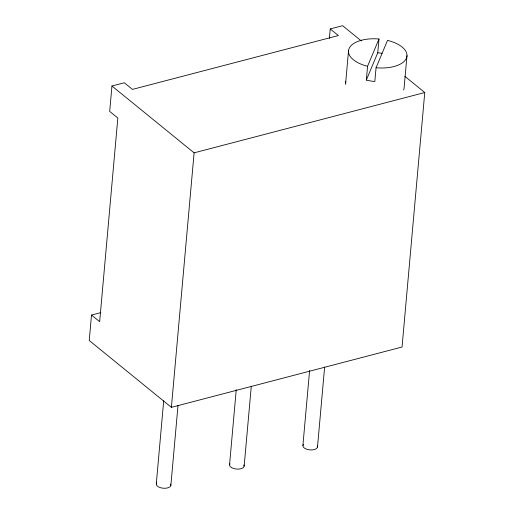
<?xml version="1.0" encoding="UTF-8"?>
<svg xmlns="http://www.w3.org/2000/svg" width="514" height="514" viewBox="0 0 514 514"><rect width="100%" height="100%" fill="white"/><g stroke="black" fill="none" stroke-linecap="round" stroke-linejoin="round"><path stroke-width="0.77" d="M100.776 312.621L91.511 315.043L89.237 340.499L171.393 407.339L402.051 347.027L424.763 92.539L404.846 76.335M329.384 38.454L330.232 28.938L338.373 35.556L132.445 89.397L124.304 82.773L111.949 86.005L109.681 111.39L117.834 118.021L99.658 321.68L91.511 315.043M156.275 483.95L163.696 400.798M171.393 407.339L194.106 152.844L111.949 86.005M170.873 485.344L178.011 405.385M229.546 464.791L236.254 389.631M244.15 466.185L251.288 386.232M302.894 445.612L309.601 370.453M345.659 82.972L348.511 50.886M317.498 447.007L324.63 367.054M376.062 67.745A29.337 14.45 5.1 0 0 406.407 58.191A29.337 14.45 5.1 0 0 387.524 40.394L376.062 67.745L374.828 81.514A29.337 14.45 5.1 0 1 366.328 80.062L367.555 66.287L378.991 39A29.337 14.45 5.1 0 0 349.07 48.586A29.337 14.45 5.1 0 0 367.555 66.287M366.328 80.062L377.764 52.769L378.991 39M406.985 55.596L404.145 87.393A29.337 14.45 5.1 0 1 403.574 89.982M330.232 28.938L342.607 25.7L361.278 40.889M194.106 152.844L424.763 92.539M170.558 484.047A7.337 3.611 5.1 0 1 163.42 488.255A7.337 3.611 5.1 0 1 156.686 482.967M243.835 464.887A7.337 3.611 5.1 0 1 236.697 469.096A7.337 3.611 5.1 0 1 229.964 463.808M317.318 445.966A7.337 3.611 5.1 0 1 309.524 449.872A7.337 3.611 5.1 0 1 303.498 444.404M345.742 84.367A29.337 14.45 5.1 0 1 345.826 81.636M377.764 52.769A29.337 14.45 5.1 0 1 382.024 53.302"/></g></svg>
